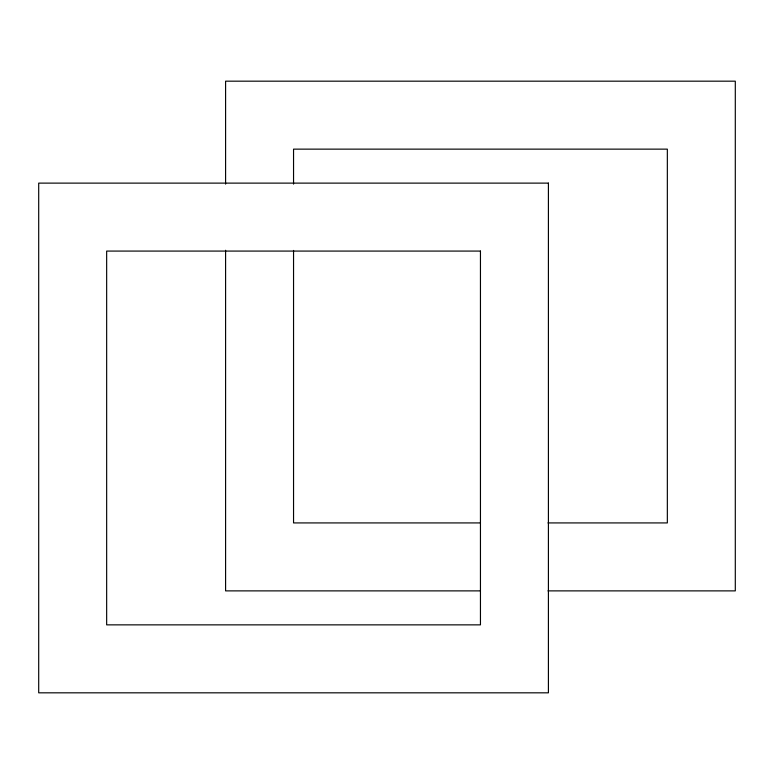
<?xml version="1.0" encoding="UTF-8"?>
<svg xmlns="http://www.w3.org/2000/svg" width="774" height="774" viewBox="0 0 774 774"><rect width="100%" height="100%" fill="white"/><g stroke="black" fill="none" stroke-linecap="round" stroke-linejoin="round"><path stroke-width="1.16" d="M480.451 522.924L293.549 522.924L293.549 250.418M547.973 522.924L667.343 522.924L667.343 149.14L293.549 149.14L293.549 184.106M480.451 590.881L225.592 590.881L225.592 250.273M547.973 590.881L735.3 590.881L735.3 81.173L225.592 81.173L225.592 184.106M548.408 183.119L38.7 183.119L38.7 692.827L548.408 692.827L548.408 183.119M480.451 251.076L106.657 251.076L106.657 624.86L480.451 624.86L480.451 251.076"/></g></svg>
